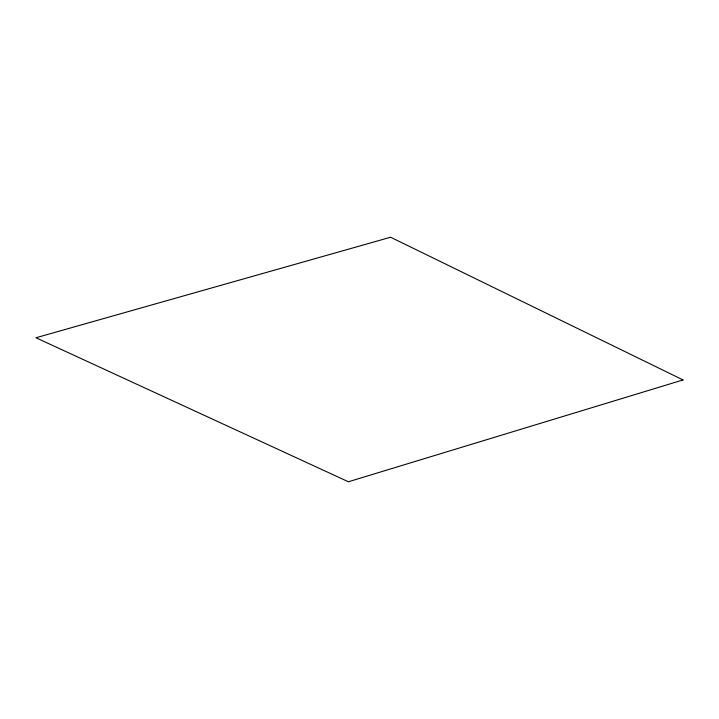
<?xml version="1.0" encoding="UTF-8"?>
<svg xmlns="http://www.w3.org/2000/svg" width="719" height="719" viewBox="0 0 719 719"><rect width="100%" height="100%" fill="white"/><g stroke="black" fill="none" stroke-linecap="round" stroke-linejoin="round"><path stroke-width="1.08" d="M683.05 379.938L348.4 481.766L35.95 337.759L390.615 237.234L683.05 379.938"/></g></svg>
